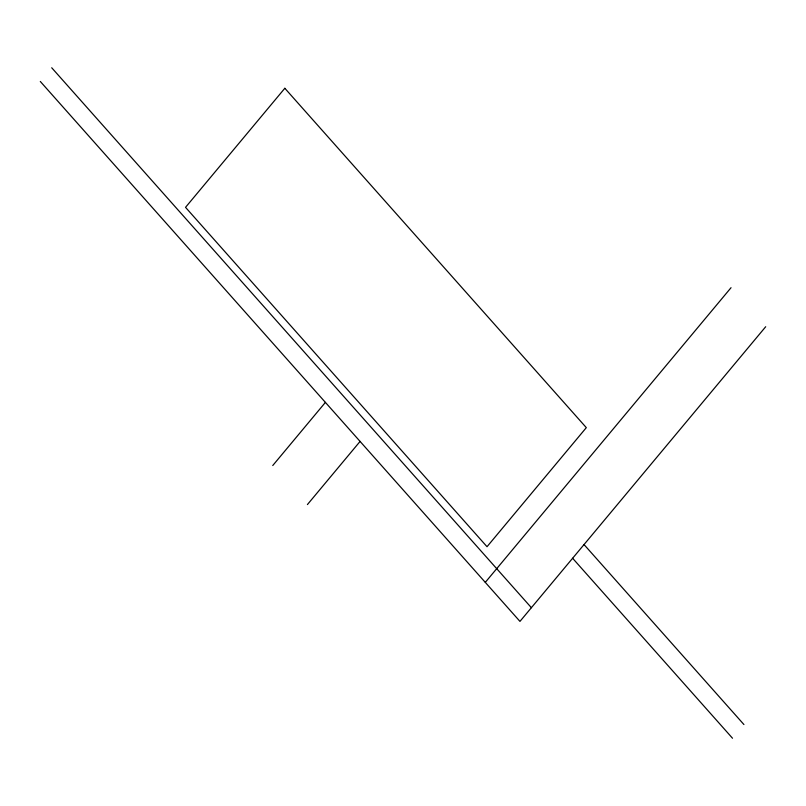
<?xml version="1.0" encoding="UTF-8"?>
<svg xmlns="http://www.w3.org/2000/svg" width="806" height="806" viewBox="0 0 806 806"><rect width="100%" height="100%" fill="white"/><g stroke="black" fill="none" stroke-linecap="round" stroke-linejoin="round"><path stroke-width="1.21" d="M272.75 465.536L325.402 402.385M307.418 504.566L360.08 441.416M485.293 582.365L731.032 287.702M765.7 326.722L519.961 621.396L40.3 81.456M584.038 544.564L743.928 724.544M572.623 558.256L732.513 738.236M51.715 67.764L531.386 607.704M284.83 88.277L185.531 207.344L487.026 546.71L586.315 427.643L284.83 88.277"/></g></svg>
